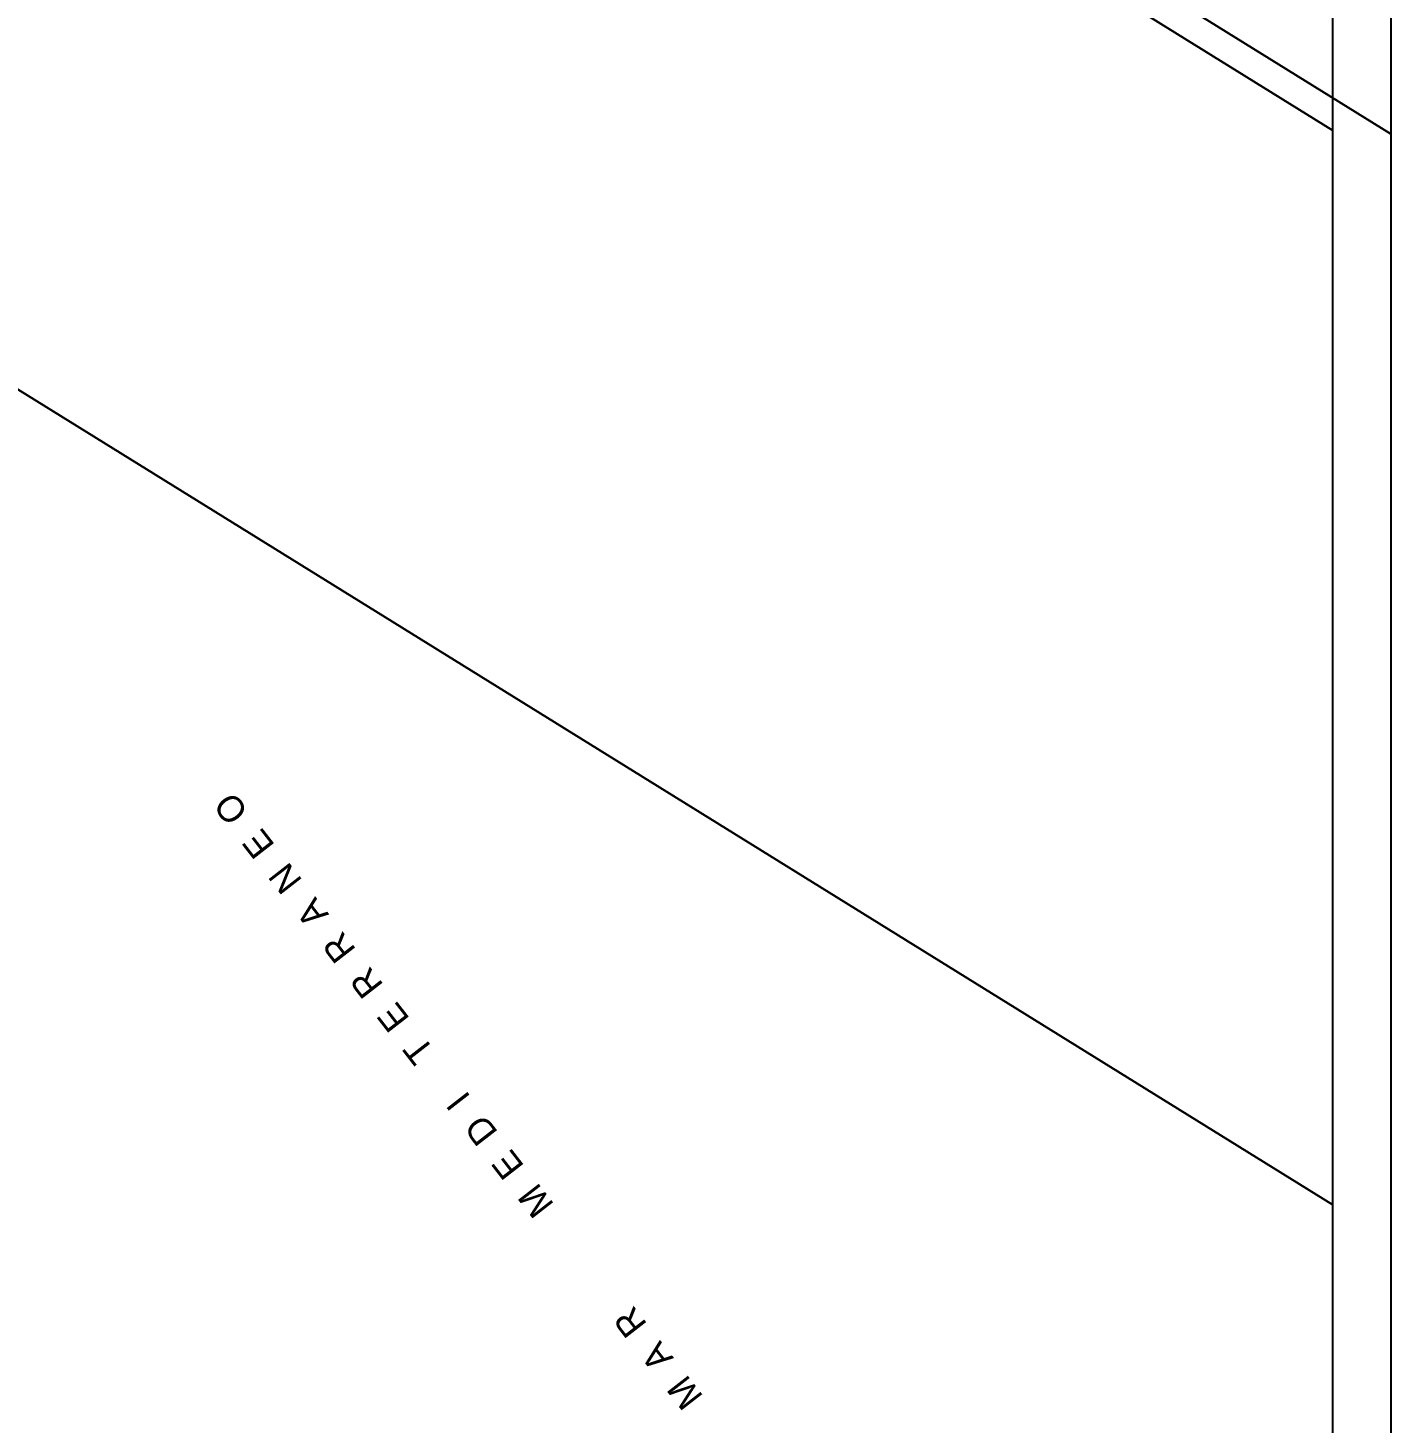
# Model space of a CAD drawing. Extents: x 747954 to 748544, y 4317181 to 4318208.
# Drawn here: x 748309.5 to 748544, y 4317620.4 to 4317860.3 of the extents above; entities that cross this region are included whole.
import ezdxf

# ---------------------------------------------------------------- set-up
doc = ezdxf.new("R2010")
doc.units = 0
doc.layers.get('0').update_dxf_attribs({"linetype": 'CONTINUOUS'})
doc.layers.add('50', color=7, linetype='CONTINUOUS')

msp = doc.modelspace()

# ---------------------------------------------------------------- texts
at = {"layer": '50', "color": 0, "linetype": 'CONTINUOUS'}
msp.add_text('M  A  R             M  E  D  I     T  E  R  R  A  N  E  O', height=4.5, rotation=127.8583, dxfattribs=at).set_placement((748425.82, 4317624.97))

# ---------------------------------------------------------------- meshes
at = {"color": 0, "linetype": 'CONTINUOUS'}
mesh = msp.add_polyface(dxfattribs=at)
corners = [(747954.5, 4317181), (747954.5, 4317181), (747954.5, 4317371.96), (748262.5, 4317181), (747954.5, 4317546.49), (748544, 4317181), (747954.5, 4318207.5), (748544, 4317842.01), (748544, 4318207.5)]
mesh.append_faces([[corners[k] for k in face] for face in [(0, 1, 3, 2), (2, 3, 5, 4), (4, 5, 7, 6), (6, 7, 8, 8)]], dxfattribs={"vtx0": -1, "vtx2": -1, "color": 0})
mesh = msp.add_polyface(dxfattribs=at)
corners = [(747964.5, 4317191), (747964.5, 4317191), (747964.5, 4317375.76), (748262.5, 4317191), (747964.5, 4317544.09), (748534, 4317191), (747964.5, 4318011), (748534, 4317657.91), (748262.5, 4318011), (748534, 4317842.67), (748534, 4318011)]
mesh.append_faces([[corners[k] for k in face] for face in [(0, 1, 3, 2), (2, 3, 5, 4), (4, 5, 7, 6), (6, 7, 9, 8), (8, 9, 10, 10)]], dxfattribs={"vtx0": -1, "vtx2": -1, "color": 0})

doc.saveas('drawing.dxf')
